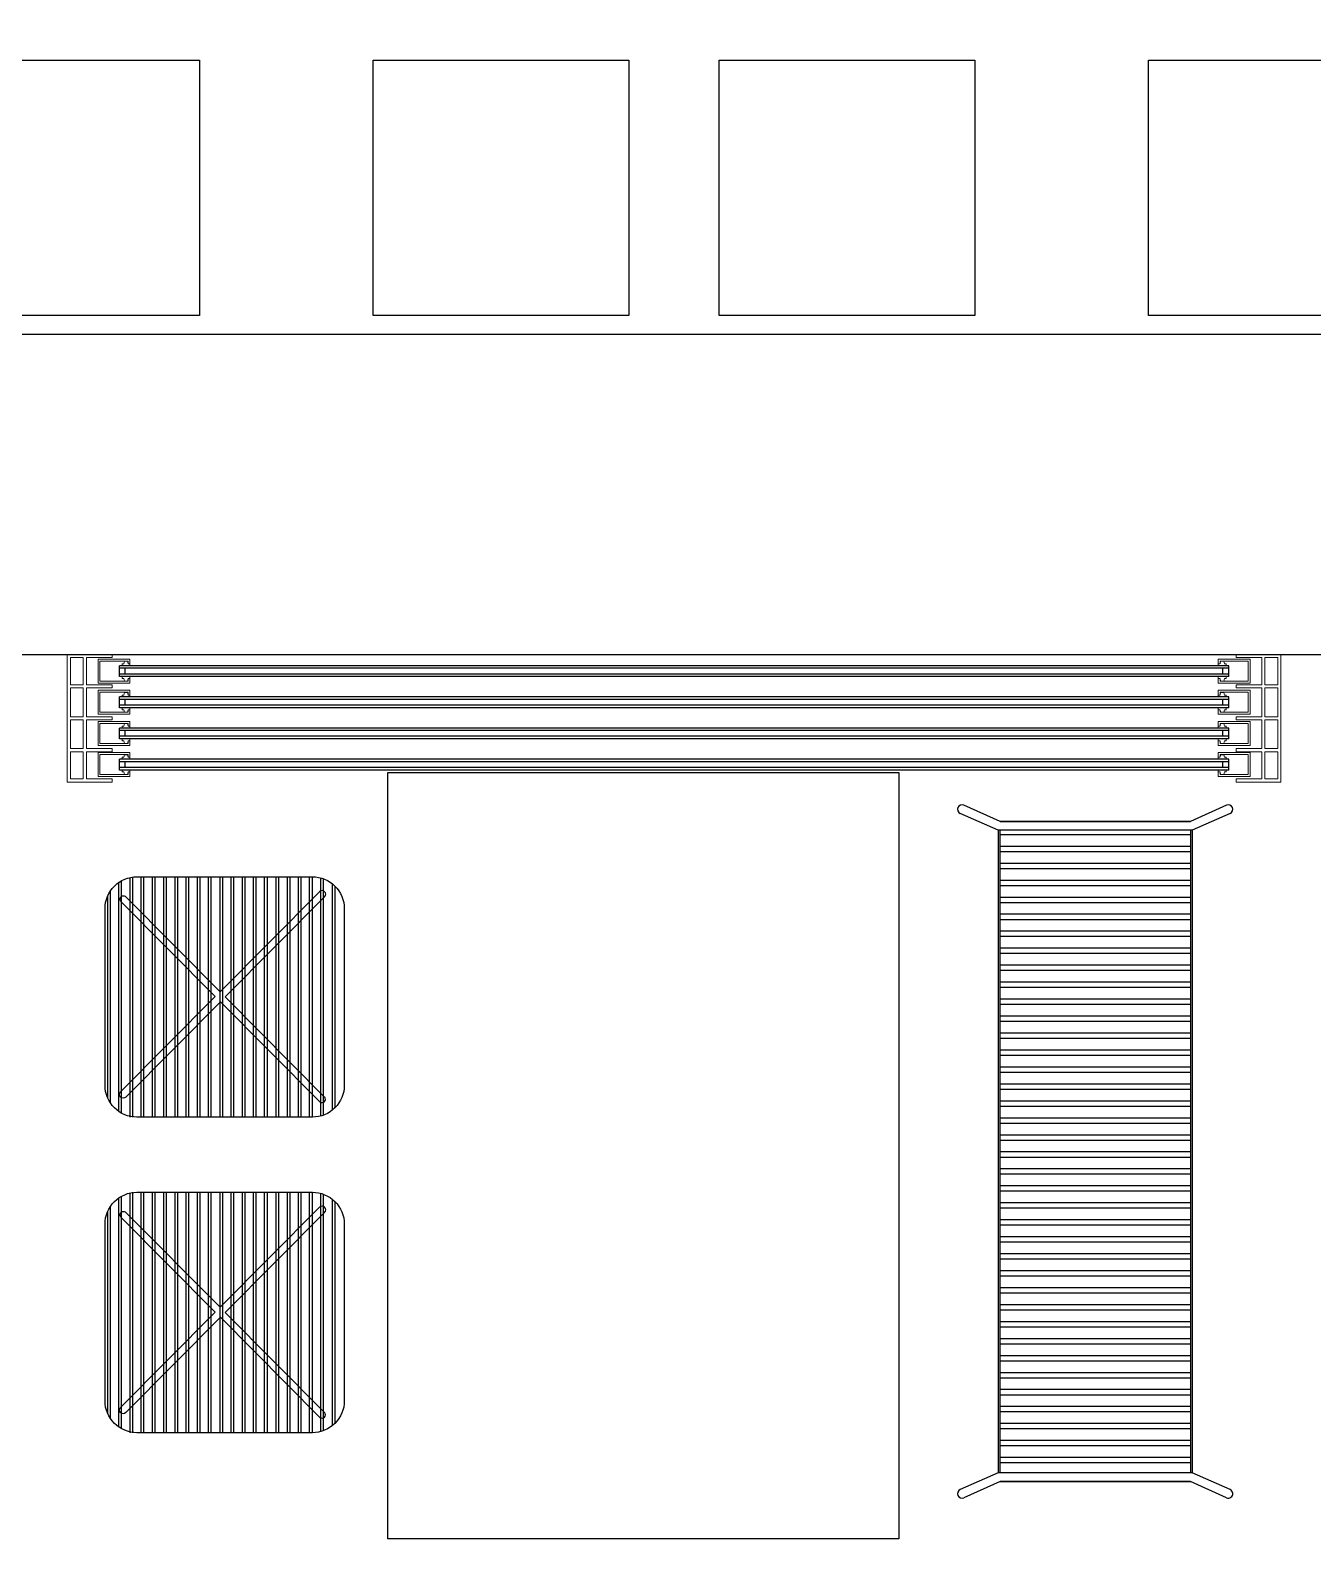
# Model space of a CAD drawing. Header units: centimetres. Extents: x 2135 to 5458, y 2057 to 4523.
# Drawn here: x 3271.8 to 3472.6, y 2707.2 to 2943.5 of the extents above; entities that cross this region are included whole.
import ezdxf

# ---------------------------------------------------------------- set-up
doc = ezdxf.new("R2010")
doc.units = ezdxf.units.CM
doc.header["$LTSCALE"] = 50
doc.linetypes.add('HIDDEN2', pattern=[0.1875, 0.125, -0.0625])
for name, color, linetype in [('BA_mat-cam', 131, 'Continuous'), ('BA_mob-hareketli', 143, 'Continuous'), ('BA_mob-sabit', 120, 'Continuous'), ('BA_plan-iz-alt', 8, 'HIDDEN2')]:
    doc.layers.add(name, color=color, linetype=linetype)
doc.layers.add('BA_mat_steel', color=244, linetype='Continuous', lineweight=5)
doc.layers.add('S05_EPDM_Contorno', color=31, linetype='Continuous', lineweight=5)

# ---------------------------------------------------------------- blocks, each defined once
blk = doc.blocks.new('rrr')
at = {"layer": 'BA_mob-hareketli'}
for points in [[(47762.1, 63179.2), (47816, 63155.2), (48099.5, 63155.2)], [(48099.5, 63155.2), (48153.5, 63179.2)], [(47756.7, 63167.1), (47813.2, 63142), (48102.3, 63142)], [(48102.3, 63142), (48158.9, 63167.1)], [(47813.2, 62184.4), (47813.2, 63142)], [(48099.5, 63155.2), (47816, 63155.2)], [(47816, 62184.4), (47816, 63142), (48099.5, 63142), (48099.5, 62184.4)], [(48102.3, 62184.4), (48102.3, 63142)], [(47756.7, 62159.3), (47813.2, 62184.4), (48102.3, 62184.4)], [(47762.1, 62147.2), (47816, 62171.2), (48099.5, 62171.2)], [(48099.5, 62171.2), (47816, 62171.2)], [(48099.5, 62171.2), (48153.5, 62147.2)], [(48102.3, 62184.4), (48158.9, 62159.3)]]:
    blk.add_lwpolyline(points, dxfattribs=at)
for points in [[(47816, 63126.8), (47816, 63142), (48099.5, 63142), (48099.5, 63126.8)], [(47816, 63101.5), (47816, 63119.3), (48099.5, 63119.3), (48099.5, 63101.5)], [(47816, 63076.2), (47816, 63094), (48099.5, 63094), (48099.5, 63076.2)], [(47816, 63050.9), (47816, 63068.7), (48099.5, 63068.7), (48099.5, 63050.9)], [(47816, 63025.6), (47816, 63043.4), (48099.5, 63043.4), (48099.5, 63025.6)], [(47816, 63000.3), (47816, 63018.1), (48099.5, 63018.1), (48099.5, 63000.3)], [(47816, 62975), (47816, 62992.8), (48099.5, 62992.8), (48099.5, 62975)], [(47816, 62949.7), (47816, 62967.5), (48099.5, 62967.5), (48099.5, 62949.7)], [(47816, 62924.4), (47816, 62942.2), (48099.5, 62942.2), (48099.5, 62924.4)], [(47816, 62899.1), (47816, 62916.9), (48099.5, 62916.9), (48099.5, 62899.1)], [(47816, 62873.8), (47816, 62891.6), (48099.5, 62891.6), (48099.5, 62873.8)], [(47816, 62848.5), (47816, 62866.3), (48099.5, 62866.3), (48099.5, 62848.5)], [(47816, 62823.2), (47816, 62841), (48099.5, 62841), (48099.5, 62823.2)], [(47816, 62797.9), (47816, 62815.7), (48099.5, 62815.7), (48099.5, 62797.9)], [(47816, 62772.6), (47816, 62790.4), (48099.5, 62790.4), (48099.5, 62772.6)], [(47816, 62747.3), (47816, 62765.1), (48099.5, 62765.1), (48099.5, 62747.3)], [(47816, 62722), (47816, 62739.8), (48099.5, 62739.8), (48099.5, 62722)], [(47816, 62696.7), (47816, 62714.5), (48099.5, 62714.5), (48099.5, 62696.7)], [(47816, 62671.4), (47816, 62689.2), (48099.5, 62689.2), (48099.5, 62671.4)], [(47816, 62646.1), (47816, 62663.9), (48099.5, 62663.9), (48099.5, 62646.1)], [(47816, 62620.8), (47816, 62638.6), (48099.5, 62638.6), (48099.5, 62620.8)], [(47816, 62595.5), (47816, 62613.3), (48099.5, 62613.3), (48099.5, 62595.5)], [(47816, 62570.2), (47816, 62588), (48099.5, 62588), (48099.5, 62570.2)], [(47816, 62544.9), (47816, 62562.7), (48099.5, 62562.7), (48099.5, 62544.9)], [(47816, 62519.6), (47816, 62537.4), (48099.5, 62537.4), (48099.5, 62519.6)], [(47816, 62494.3), (47816, 62512.1), (48099.5, 62512.1), (48099.5, 62494.3)], [(47816, 62469), (47816, 62486.8), (48099.5, 62486.8), (48099.5, 62469)], [(47816, 62443.7), (47816, 62461.5), (48099.5, 62461.5), (48099.5, 62443.7)], [(47816, 62418.4), (47816, 62436.2), (48099.5, 62436.2), (48099.5, 62418.4)], [(47816, 62393.1), (47816, 62410.9), (48099.5, 62410.9), (48099.5, 62393.1)], [(47816, 62367.8), (47816, 62385.6), (48099.5, 62385.6), (48099.5, 62367.8)], [(47816, 62342.5), (47816, 62360.3), (48099.5, 62360.3), (48099.5, 62342.5)], [(47816, 62317.2), (47816, 62335), (48099.5, 62335), (48099.5, 62317.2)], [(47816, 62291.9), (47816, 62309.7), (48099.5, 62309.7), (48099.5, 62291.9)], [(47816, 62266.6), (47816, 62284.4), (48099.5, 62284.4), (48099.5, 62266.6)], [(47816, 62241.3), (47816, 62259.1), (48099.5, 62259.1), (48099.5, 62241.3)], [(47816, 62216), (47816, 62233.8), (48099.5, 62233.8), (48099.5, 62216)], [(47816, 62190.7), (47816, 62208.5), (48099.5, 62208.5), (48099.5, 62190.7)]]:
    blk.add_lwpolyline(points, close=True, dxfattribs=at)
for centre, start, end in [((47759.4, 63173.1), 66.0296, 246.0296), ((48156.2, 63173.1), 293.9704, 113.9704), ((47759.4, 62153.3), 113.9704, 293.9704), ((48156.2, 62153.3), 246.0296, 66.0296)]:
    blk.add_arc(centre, 6.61, start, end, dxfattribs=at)
blk = doc.blocks.new('4lü giyotin plan')
at = {"layer": 'BA_mat-cam'}
for p, q in [((6246.8, 3427.57), (6245.1, 3427.57)), ((6246.4, 3426.67), (6245.5, 3426.67)), ((6251.68, 3427.57), (6249.98, 3427.57)), ((6251.28, 3426.67), (6250.38, 3426.67)), ((6256.55, 3427.57), (6254.85, 3427.57)), ((6256.15, 3426.67), (6255.25, 3426.67)), ((6261.43, 3427.57), (6259.73, 3427.57)), ((6261.03, 3426.67), (6260.13, 3426.67))]:
    blk.add_line(p, q, dxfattribs=at)
at = {"layer": 'BA_mat_steel', "ltscale": 10}
blk.add_lwpolyline([(6258.58, 3432.73), (6262.83, 3432.73), (6262.83, 3428.73), (6263.33, 3428.73), (6263.33, 3435.73), (6258.58, 3435.73), (6258.58, 3435.73), (6243.33, 3435.73), (6243.33, 3428.73), (6243.83, 3428.73), (6243.83, 3432.73), (6248.08, 3432.73), (6248.08, 3428.73), (6248.58, 3428.73), (6248.58, 3432.73), (6253.08, 3432.73), (6253.08, 3428.73), (6253.58, 3428.73), (6253.58, 3432.73), (6258.08, 3432.73), (6258.08, 3428.73), (6258.58, 3428.73)], close=True, dxfattribs=at)
at = {"layer": 'BA_mat_steel'}
for points in [[(6243.83, 3435.23), (6248.08, 3435.23), (6248.08, 3433.23), (6243.83, 3433.23)], [(6248.58, 3435.23), (6253.08, 3435.23), (6253.08, 3433.23), (6248.58, 3433.23)], [(6253.58, 3435.23), (6258.08, 3435.23), (6258.08, 3433.23), (6253.58, 3433.23)], [(6262.83, 3435.23), (6258.58, 3435.23), (6258.58, 3433.23), (6262.83, 3433.23)]]:
    blk.add_lwpolyline(points, close=True, dxfattribs=at)
at = {"layer": 'BA_mat_steel', "ltscale": 10}
blk.add_lwpolyline([(6258.58, 3433.23), (6258.58, 3435.23)], dxfattribs=at)
at = {"layer": 'BA_mat_steel'}
for points in [[(6247.1, 3425.92), (6247.82, 3425.92), (6247.82, 3430.92), (6244.07, 3430.92), (6244.07, 3425.92), (6244.8, 3425.92)], [(6251.98, 3425.92), (6252.69, 3425.92), (6252.69, 3430.92), (6248.94, 3430.92), (6248.94, 3425.92), (6249.68, 3425.92)], [(6256.85, 3425.92), (6257.57, 3425.92), (6257.57, 3430.92), (6253.82, 3430.92), (6253.82, 3425.92), (6254.55, 3425.92)], [(6261.73, 3425.92), (6262.44, 3425.92), (6262.44, 3430.92), (6258.69, 3430.92), (6258.69, 3425.92), (6259.43, 3425.92)], [(6247.1, 3426.22), (6247.52, 3426.22), (6247.52, 3430.62), (6244.37, 3430.62), (6244.37, 3426.22), (6244.8, 3426.22)], [(6251.98, 3426.22), (6252.39, 3426.22), (6252.39, 3430.62), (6249.24, 3430.62), (6249.24, 3426.22), (6249.68, 3426.22)], [(6256.85, 3426.22), (6257.27, 3426.22), (6257.27, 3430.62), (6254.12, 3430.62), (6254.12, 3426.22), (6254.55, 3426.22)], [(6261.73, 3426.22), (6262.14, 3426.22), (6262.14, 3430.62), (6258.99, 3430.62), (6258.99, 3426.22), (6259.43, 3426.22)]]:
    blk.add_lwpolyline(points, dxfattribs=at)
at = {"layer": 'S05_EPDM_Contorno'}
for points in [[(6244.8, 3425.92), (6245.1, 3425.92), (6245.1, 3427.16), (6244.8, 3427.16), (6244.8, 3426.89), (6244.4, 3426.78), (6244.4, 3426.31), (6244.8, 3426.19), (6244.8, 3425.92)], [(6247.1, 3425.92), (6246.8, 3425.92), (6246.8, 3427.16), (6247.1, 3427.16), (6247.1, 3426.89), (6247.5, 3426.78), (6247.5, 3426.31), (6247.1, 3426.19), (6247.1, 3425.92)], [(6249.68, 3425.92), (6249.98, 3425.92), (6249.98, 3427.16), (6249.68, 3427.16), (6249.68, 3426.89), (6249.28, 3426.78), (6249.28, 3426.31), (6249.68, 3426.19), (6249.68, 3425.92)], [(6251.98, 3425.92), (6251.68, 3425.92), (6251.68, 3427.16), (6251.98, 3427.16), (6251.98, 3426.89), (6252.38, 3426.78), (6252.38, 3426.31), (6251.98, 3426.19), (6251.98, 3425.92)], [(6254.55, 3425.92), (6254.85, 3425.92), (6254.85, 3427.16), (6254.55, 3427.16), (6254.55, 3426.89), (6254.15, 3426.78), (6254.15, 3426.31), (6254.55, 3426.19), (6254.55, 3425.92)], [(6256.85, 3425.92), (6256.55, 3425.92), (6256.55, 3427.16), (6256.85, 3427.16), (6256.85, 3426.89), (6257.25, 3426.78), (6257.25, 3426.31), (6256.85, 3426.19), (6256.85, 3425.92)], [(6259.43, 3425.92), (6259.73, 3425.92), (6259.73, 3427.16), (6259.43, 3427.16), (6259.43, 3426.89), (6259.03, 3426.78), (6259.03, 3426.31), (6259.43, 3426.19), (6259.43, 3425.92)], [(6261.73, 3425.92), (6261.43, 3425.92), (6261.43, 3427.16), (6261.73, 3427.16), (6261.73, 3426.89), (6262.13, 3426.78), (6262.13, 3426.31), (6261.73, 3426.19), (6261.73, 3425.92)]]:
    blk.add_lwpolyline(points, dxfattribs=at)
blk = doc.blocks.new('cephe')
at = {"layer": 'BA_mat-cam'}
for p, q in [((7209.86, 2843.96), (7036.2, 2843.96)), ((7209.86, 2843.56), (7036.2, 2843.56)), ((7209.86, 2842.66), (7036.2, 2842.66)), ((7209.86, 2842.26), (7036.2, 2842.26)), ((7209.86, 2839.08), (7036.2, 2839.08)), ((7209.86, 2838.68), (7036.2, 2838.68)), ((7209.86, 2837.78), (7036.2, 2837.78)), ((7209.86, 2837.38), (7036.2, 2837.38)), ((7209.86, 2834.21), (7036.2, 2834.21)), ((7209.86, 2833.81), (7036.2, 2833.81)), ((7209.86, 2832.91), (7036.2, 2832.91)), ((7209.86, 2832.51), (7036.2, 2832.51)), ((7209.86, 2829.33), (7036.2, 2829.33)), ((7209.86, 2828.93), (7036.2, 2828.93)), ((7209.86, 2828.03), (7036.2, 2828.03)), ((7209.86, 2827.63), (7036.2, 2827.63))]:
    blk.add_line(p, q, dxfattribs=at)
at = {"layer": 'BA_mat_steel', "xscale": -1, "rotation": 90}
blk.add_blockref('4lü giyotin plan', (10463.76, 9089.06), dxfattribs=at)
at = {"layer": 'BA_mat_steel', "rotation": 270}
blk.add_blockref('4lü giyotin plan', (3782.3, 9089.06), dxfattribs=at)
blk = doc.blocks.new('t1')
at = {"layer": 'BA_mob-hareketli'}
blk.add_lwpolyline([(46524.8, 62611.5), (46799.5, 62611.5, -0.414214), (46849.5, 62561.5), (46849.5, 62285, -0.414214), (46799.5, 62235), (46524.8, 62235, -0.414214), (46474.8, 62285), (46474.8, 62561.5, -0.414214)], format="xyb", close=True, dxfattribs=at)
for points in [[(46489.2, 62596.5), (46489.2, 62249.9)], [(46493.4, 62600.4), (46493.4, 62246.1)], [(46507.4, 62608.4), (46507.4, 62238.1)], [(46511.6, 62609.7), (46511.6, 62236.8)], [(46524.8, 62611.5), (46524.8, 62235)], [(46529.1, 62611.5), (46529.1, 62235)], [(46542.3, 62611.5), (46542.3, 62235)], [(46546.5, 62611.5), (46546.5, 62235)], [(46559.7, 62611.5), (46559.7, 62235)], [(46563.9, 62611.5), (46563.9, 62235)], [(46577.1, 62611.5), (46577.1, 62235)], [(46581.3, 62611.5), (46581.3, 62235)], [(46595.3, 62611.5), (46595.3, 62235)], [(46599.6, 62611.5), (46599.6, 62235)], [(46612.8, 62611.5), (46612.8, 62235)], [(46617, 62611.5), (46617, 62235)], [(46630.2, 62611.5), (46630.2, 62235)], [(46634.4, 62611.5), (46634.4, 62235)], [(46647.6, 62611.5), (46647.6, 62235)], [(46651.8, 62611.5), (46651.8, 62235)], [(46665, 62611.5), (46665, 62235)], [(46669.3, 62611.5), (46669.3, 62235)], [(46683.3, 62611.5), (46683.3, 62235)], [(46687.5, 62611.5), (46687.5, 62235)], [(46700.7, 62611.5), (46700.7, 62235)], [(46704.9, 62611.5), (46704.9, 62235)], [(46718.1, 62611.5), (46718.1, 62235)], [(46722.3, 62611.5), (46722.3, 62235)], [(46735.5, 62611.5), (46735.5, 62235)], [(46739.8, 62611.5), (46739.8, 62235)], [(46753, 62611.5), (46753, 62235)], [(46757.2, 62611.5), (46757.2, 62235)], [(46771.2, 62611.5), (46771.2, 62235)], [(46775.4, 62611.5), (46775.4, 62235)], [(46788.6, 62611.5), (46788.6, 62235)], [(46792.8, 62611.5), (46792.8, 62235)], [(46806, 62611.5), (46806, 62235)], [(46810.3, 62611.5), (46810.3, 62236.2)], [(46823.5, 62605.4), (46823.5, 62241.1)], [(46827.7, 62602.8), (46827.7, 62243.7)], [(46840.9, 62589.6), (46840.9, 62256.9)], [(46845.1, 62582), (46845.1, 62264.5)]]:
    blk.add_lwpolyline(points, dxfattribs=at)
for points in [[(46505.6, 62580.1), (46661.3, 62423.3), (46505.6, 62266.5, 1), (46513.7, 62258.4), (46669.4, 62415.1)], [(46513.1, 62587.5), (46668.8, 62430.8), (46817.1, 62580.1, -1), (46825.2, 62572), (46676.9, 62422.6), (46824.6, 62273.9, -1.007761), (46817.1, 62266.5), (46669.4, 62415.1)]]:
    blk.add_lwpolyline(points, format="xyb", dxfattribs=at)
blk.add_arc((46509.7, 62583.4), 5.32, 51.1189, 218.5009, dxfattribs=at)

msp = doc.modelspace()

# ---------------------------------------------------------------- linework, layer by layer
at = {"layer": 'BA_mob-hareketli'}
msp.add_lwpolyline([(3327.74, 2827.23), (3407.74, 2827.23), (3407.74, 2707.23), (3327.74, 2707.23), (3327.74, 2827.23)], dxfattribs=at)
at = {"layer": 'BA_mob-sabit'}
for points in [[(3258.27, 2938.82), (3298.27, 2938.82), (3298.27, 2898.82), (3258.27, 2898.82), (3258.27, 2938.82)], [(3325.47, 2938.82), (3365.47, 2938.82), (3365.47, 2898.82), (3325.47, 2898.82), (3325.47, 2938.82)], [(3379.65, 2938.82), (3419.65, 2938.82), (3419.65, 2898.82), (3379.65, 2898.82), (3379.65, 2938.82)], [(3446.87, 2938.82), (3486.87, 2938.82), (3486.87, 2898.82), (3446.87, 2898.82), (3446.87, 2938.82)]]:
    msp.add_lwpolyline(points, dxfattribs=at)
msp.add_lwpolyline([(3677.57, 2895.82), (3067.57, 2895.82), (3067.57, 2845.73), (3677.57, 2845.73)], close=True, dxfattribs=at)
at = {"layer": 'BA_plan-iz-alt', "ltscale": 3}
msp.add_lwpolyline([(3687.57, 2845.73), (3687.57, 3250.73), (3647.57, 3250.73), (3647.57, 3188.73), (3097.57, 3188.73), (3097.57, 3250.73), (3057.57, 3250.73), (3057.57, 2845.73), (3687.57, 2845.73)], dxfattribs=at)

# ---------------------------------------------------------------- block references
at = {"rotation": 180}
for name, p, xscale, yscale, zscale in [('rrr', (8478.32, 9353.08), 0.1050887052955746, 0.1050887052955746, 0.1050887052955746), ('t1', (7968.42, 9034.42), 0.1, 0.1, 0.1), ('t1', (7968.42, 8985), 0.1, 0.1, 0.1)]:
    msp.add_blockref(name, p, dxfattribs=dict(at, xscale=xscale, yscale=yscale, zscale=zscale))
at = {"layer": 'BA_mat-cam'}
msp.add_blockref('cephe', (-3750.46, 0), dxfattribs=at)

doc.saveas('drawing.dxf')
